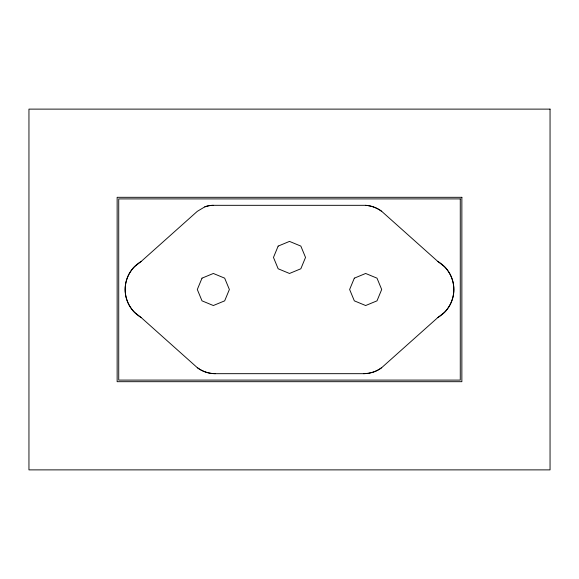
<?xml version="1.0" encoding="UTF-8"?>
<svg xmlns="http://www.w3.org/2000/svg" width="579" height="579" viewBox="0 0 579 579"><rect width="100%" height="100%" fill="white"/><g stroke="black" fill="none" stroke-linecap="round" stroke-linejoin="round"><path stroke-width="0.87" d="M141.189 261.44L197.309 211.335L204.778 206.877A24.383 24.383 0 0 1 213.34 205.321L365.66 205.321A30.6 30.528 90 0 1 381.699 211.335L437.811 261.44L444.462 266.622A32.438 32.221 -90 0 1 444.469 312.385L437.811 317.56L381.691 367.665A30.166 30.094 -90 0 1 373.166 372.138L368.476 373.289L363.655 373.679L215.345 373.679A30.188 30.108 -90 0 1 197.301 367.665L141.189 317.56L134.538 312.378A32.438 32.221 -90 0 1 134.531 266.615L141.189 261.44A32.569 32.569 0 0 0 141.189 317.56M204.778 206.877A24.492 24.434 -90 0 1 213.34 205.321M365.66 205.321A30.484 30.484 0 0 1 381.691 211.335M437.811 261.44A32.569 32.569 0 0 1 437.811 317.56M381.691 367.665A30.065 30.065 0 0 1 363.655 373.679M215.345 373.679A30.065 30.065 0 0 1 197.309 367.665M201.999 278.159L197.309 289.5L201.999 300.841L213.34 305.531L224.674 300.841L229.371 289.5L224.674 278.159L213.34 273.469L201.999 278.159M278.159 246.097L273.469 257.431L278.159 268.772L289.5 273.469L300.841 268.772L305.531 257.431L300.841 246.097L289.5 241.4L278.159 246.097M354.326 278.159L349.629 289.5L354.326 300.841L365.66 305.531L377.001 300.841L381.691 289.5L377.001 278.159L365.66 273.469L354.326 278.159M550.05 109.12L28.95 109.12L28.95 469.88L550.05 469.88L550.05 109.12M461.861 197.309L117.139 197.309L117.139 381.691L461.861 381.691L461.861 197.309M460.269 198.908L118.731 198.908L118.731 380.092L460.269 380.092L460.269 198.908"/></g></svg>
